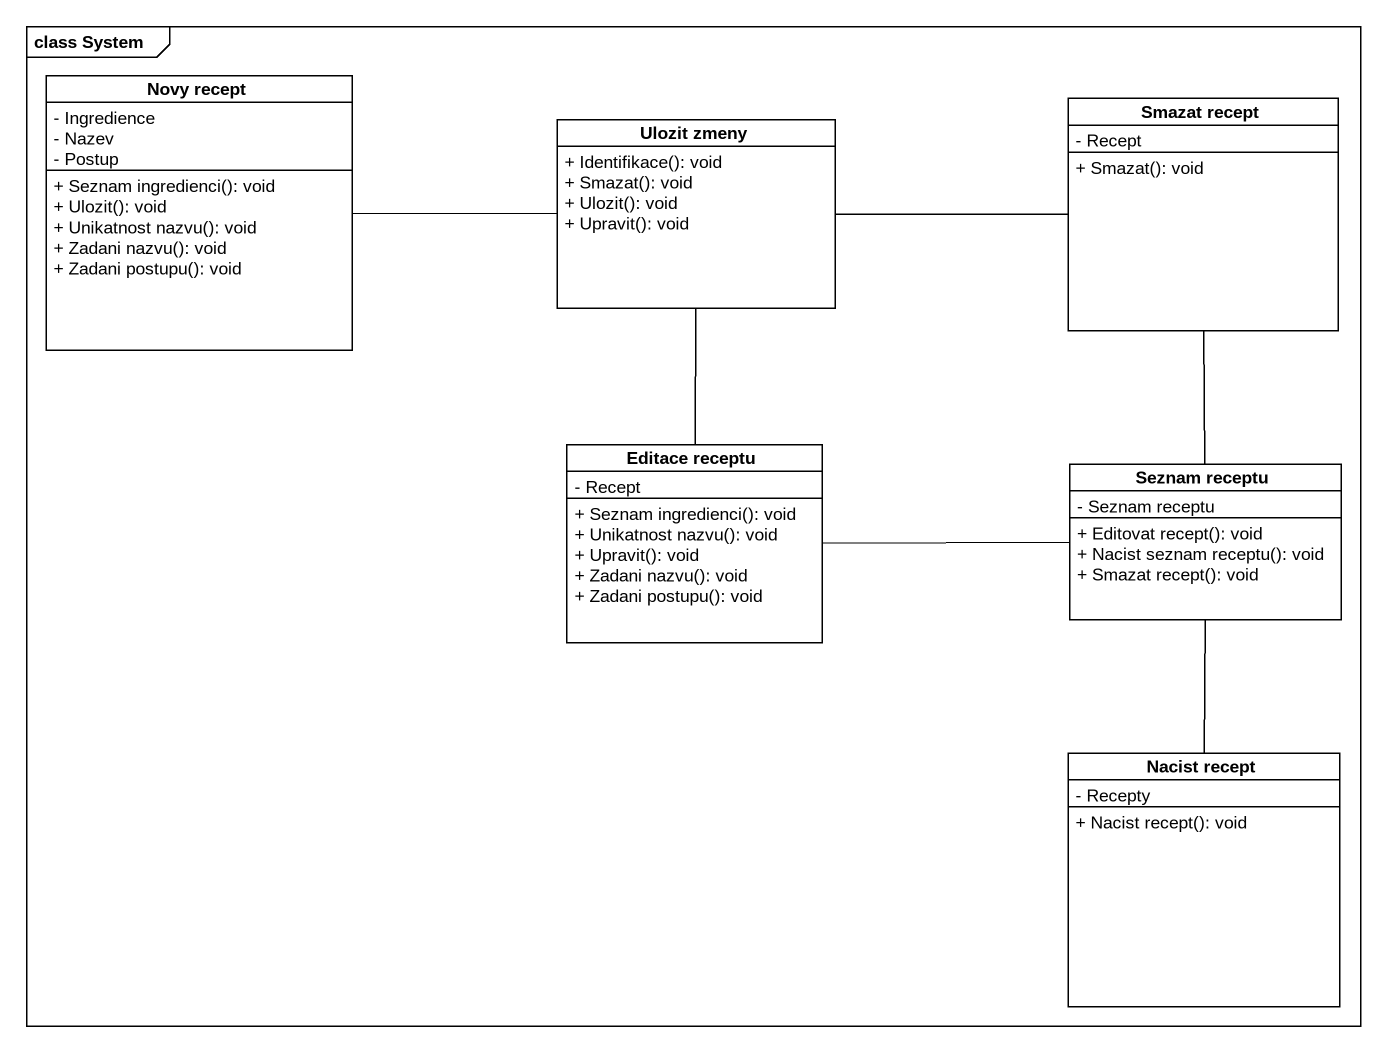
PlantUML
@startuml
mainframe class System
hide circle
hide empty members
skinparam classAttributeIconSize 0
class "Novy recept" as Novy_recept {
  - Ingredience
  - Nazev
  - Postup
  + Seznam ingredienci(): void
  + Ulozit(): void
  + Unikatnost nazvu(): void
  + Zadani nazvu(): void
  + Zadani postupu(): void
}
class "Ulozit zmeny" as Ulozit_zmeny {
  + Identifikace(): void
  + Smazat(): void
  + Ulozit(): void
  + Upravit(): void
}
class "Smazat recept" as Smazat_recept {
  - Recept
  + Smazat(): void
}
class "Editace receptu" as Editace_receptu {
  - Recept
  + Seznam ingredienci(): void
  + Unikatnost nazvu(): void
  + Upravit(): void
  + Zadani nazvu(): void
  + Zadani postupu(): void
}
class "Seznam receptu" as Seznam_receptu {
  - Seznam receptu
  + Editovat recept(): void
  + Nacist seznam receptu(): void
  + Smazat recept(): void
}
class "Nacist recept" as Nacist_recept {
  - Recepty
  + Nacist recept(): void
}
Novy_recept -right- Ulozit_zmeny
Smazat_recept -left- Ulozit_zmeny
Editace_receptu -up- Ulozit_zmeny
Seznam_receptu -up- Smazat_recept
Seznam_receptu -left- Editace_receptu
Seznam_receptu -- Nacist_recept
@enduml
